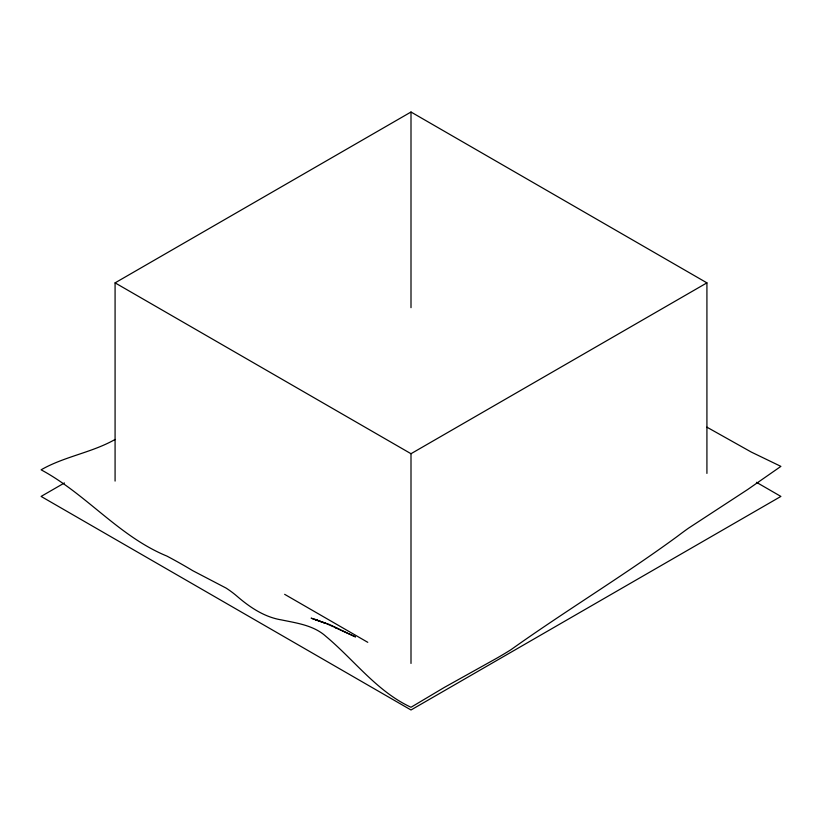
<?xml version="1.0" encoding="UTF-8"?>
<svg xmlns="http://www.w3.org/2000/svg" width="822" height="822" viewBox="0 0 822 822"><rect width="100%" height="100%" fill="white"/><g stroke="black" fill="none" stroke-linecap="round" stroke-linejoin="round"><path stroke-width="1.23" d="M115.08 481.076L115.08 282.86L411 112.018L706.92 282.86L706.92 473.41M64.424 482.956L41.1 496.426L411 709.982L780.9 496.426L756.466 482.319M115.08 282.86L411 453.713L706.92 282.86M115.08 439.472C91.735 452.706 64.414 456.426 41.1 469.814C86.135 493.95 118.985 536.396 166.866 556.062A586.723 338.746 60 0 1 192.759 570.684L226.05 588.059A86.32 49.834 60 0 1 237.147 596.33C249.898 607.366 264.571 617.188 281.535 619.922C296.999 623.138 313.727 625.337 325.923 636.382C354.2 659.994 376.877 691.446 411 707.269L444.291 687.449L496.077 658.586A415.398 239.839 -60 0 0 510.873 649.76C565.557 610.787 623.179 576.037 677.328 536.396A347.49 200.63 -60 0 1 688.425 528.227L747.609 489.563L780.9 466.382L751.308 452.079L706.92 427.173M318.525 620.651L314.826 619.367L325.923 623.466L311.127 618.154L329.622 624.586L355.515 636.906L351.816 635.252M326.848 623.867L329.622 625.059M330.547 625.47L333.321 626.703M337.02 628.357L334.246 627.114L340.719 630.145M348.117 633.567L350.891 634.831M347.192 633.135L341.644 630.577M284.648 594.327L367.773 642.321M411 112.018L411 307.675M411 453.713L411 663.436"/></g></svg>
